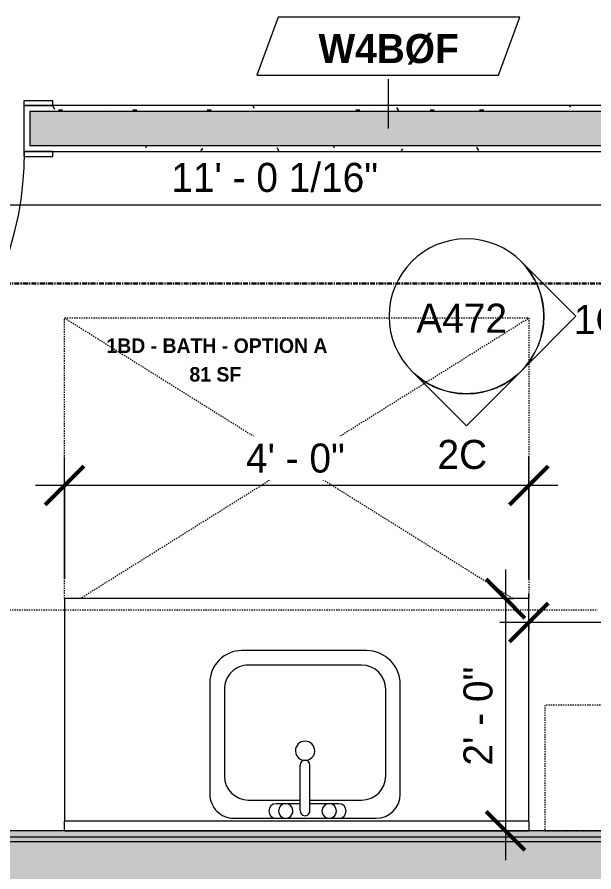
# Model space of a CAD drawing. Header units: inches. Extents: x -4058 to -1781, y 9814 to 12289.
# Drawn here: x -3619 to -3559.4, y 11126.4 to 11214.7 of the extents above; entities that cross this region are included whole.
import ezdxf

# ---------------------------------------------------------------- set-up
doc = ezdxf.new("R2010")
doc.units = ezdxf.units.IN
doc.header["$MEASUREMENT"] = 0
for name, pattern in [('Aligning Line 1_8_', [0.25, 0.125, -0.125]), ('Dash', [0.25, 0.125, -0.125]), ('Grid Line 1_2__2_', [0.875, 0.5, -0.125, 0.125, -0.125])]:
    doc.linetypes.add(name, pattern=pattern)
for name, color, linetype, lineweight in [('0-1', 7, 'Continuous', 5), ('A-ANNO-DIMS', 211, 'Continuous', 9), ('A-ANNO-DIMS-32', 211, 'Continuous', 9), ('A-AREA-IDEN', 2, 'Continuous', 9), ('A-DOOR-2', 31, 'Continuous', 9), ('A-DOOR-FRAM', 31, 'Continuous', 9), ('A-GENM', 5, 'Continuous', 9), ('A-GENM-2', 147, 'Dash', 9), ('A-WALL-1', 7, 'Continuous', 9), ('A-WALL-2', 113, 'Continuous', 9), ('A-WALL-IDEN', 211, 'Continuous', 9), ('A-WALL-PATT-1', 9, 'Continuous', 9), ('G-ANNO-SYMB-1', 147, 'Aligning Line 1_8_', 9), ('G-ANNO-SYMB-3', 111, 'Continuous', 9), ('I-WALL-1', 1, 'Continuous', 5), ('I-WALL-2', 7, 'Continuous', 9), ('P-SANR-FIXT', 6, 'Continuous', 9), ('Q-CASE', 31, 'Continuous', 9), ('Q-CASE-1', 31, 'Dash', 9), ('S-GRID-2', 1, 'Grid Line 1_2__2_', 30)]:
    doc.layers.add(name, color=color, linetype=linetype, lineweight=lineweight)
doc.styles.add('Century Gothic', font='ufonts.com_century-gothic.ttf', dxfattribs={"height": 3})
doc.styles.add('Century Gothic_B', font='GOTHICB.TTF', dxfattribs={"height": 1.5})
doc.styles.add('Century Gothic_B_1', font='GOTHICB.TTF', dxfattribs={"height": 3})
doc.dimstyles.new('THE_DIMENSION_STRING', dxfattribs={"dimscale": 12, "dimtxt": 3.132505, "dimasz": 0.333333, "dimexe": 0.25, "dimexo": 0.166667, "dimgap": 0.041667, "dimtad": 1, "dimdec": 4, "dimrnd": 0.0625, "dimzin": 3, "dimdsep": 46, "dimlunit": 4, "dimtxsty": 'Century Gothic', "dimblk1": 'OBLIQUE', "dimblk2": 'OBLIQUE', "dimsah": 1, "dimcen": 0.09, "dimdle": 0.25, "dimazin": 0, "dimtfac": 1, "dimtdec": 4, "dimtix": 1, "dimtmove": 0, "dimatfit": 3, "dimfxl": 1, "dimtvp": 1, "dimtfill": 1, "dimfrac": 2, "dimtolj": 1, "dimtzin": 0, "dimarcsym": 2})
doc.dimstyles.new('THE_DIMENSION_STRING_2', dxfattribs={"dimscale": 12, "dimtxt": 3.132505, "dimasz": 0.333333, "dimexe": 0.25, "dimexo": 0.166667, "dimgap": 0.041667, "dimtad": 1, "dimdec": 4, "dimrnd": 0.0625, "dimzin": 3, "dimdsep": 46, "dimlunit": 4, "dimtxsty": 'Century Gothic', "dimblk1": 'OBLIQUE', "dimblk2": 'OBLIQUE', "dimsah": 1, "dimcen": 0.09, "dimdle": 0.25, "dimazin": 0, "dimtfac": 1, "dimtdec": 4, "dimtix": 1, "dimtmove": 0, "dimatfit": 3, "dimfxl": 1, "dimtvp": 1, "dimtfill": 1, "dimfrac": 2, "dimtolj": 1, "dimtzin": 0, "dimarcsym": 2})
doc.dimstyles.new('THE_DIMENSION_STRING_4', dxfattribs={"dimscale": 12, "dimtxt": 3.132505, "dimasz": 0.333333, "dimexe": 0.25, "dimexo": 0.166667, "dimgap": 0.041667, "dimtad": 1, "dimdec": 4, "dimrnd": 0.0625, "dimzin": 3, "dimdsep": 46, "dimlunit": 4, "dimtxsty": 'Century Gothic', "dimblk1": 'OBLIQUE', "dimblk2": 'OBLIQUE', "dimsah": 1, "dimcen": 0.09, "dimdle": 0.25, "dimazin": 0, "dimtfac": 1, "dimtdec": 4, "dimtix": 1, "dimtmove": 0, "dimatfit": 3, "dimfxl": 1, "dimtvp": 1, "dimtfill": 1, "dimfrac": 2, "dimtolj": 1, "dimtzin": 0, "dimarcsym": 2})
pattern_1 = [(0, (0, 0), (10.24, 2.56), [0.422, -7.258, 0.422, -7.258, -40.96]), (0, (0, 0), (10.24, 2.56), [-15.36, 0.422, -14.938, 0.422, -7.258, -17.92]), (0, (0, 0), (10.24, 2.56), [-38.4, 0.422, -4.698, 0.422, -12.378]), (120, (3.84, 1.28), (-7.33702503, 7.58810013), [0.422, -7.258, 0.422, -7.258, -40.96]), (120, (3.84, 1.28), (-7.33702503, 7.58810013), [-15.36, 0.422, -14.938, 0.422, -7.258, -17.92]), (120, (3.84, 1.28), (-7.33702503, 7.58810013), [-38.4, 0.422, -4.698, 0.422, -12.378]), (240, (5.12, 6.4), (-2.90297497, -10.14810013), [0.422, -7.258, 0.422, -7.258, -40.96]), (240, (5.12, 6.4), (-2.90297497, -10.14810013), [-15.36, 0.422, -14.938, 0.422, -7.258, -17.92]), (240, (5.12, 6.4), (-2.90297497, -10.14810013), [-38.4, 0.422, -4.698, 0.422, -12.378])]
pattern_2 = [(161.57, (0.16, 0.16), (-1.279773737, -0.000426766), [0, -9.107, 1.011, 0]), (18.43, (-0.16, 0.16), (-1.279773737, 0.000426766), [0, -9.107, 1.011, 0]), (108.43, (0.16, 0.16), (0.639452382, -3.199964008), [3.035, -7.083]), (71.57, (-0.16, 0.16), (0.639452382, 3.199964008), [3.035, -7.083])]

# ---------------------------------------------------------------- blocks, each defined once
blk = doc.blocks.new('CTR - 1st Phase - Common Walls_rvt-1-UNIT PLANS - 2ND FLOOR')
at = {"layer": 'A-WALL-PATT-1'}
h = blk.add_hatch(dxfattribs=at)
h.set_pattern_fill('FP_1', color=256, style=0, pattern_type=2)
h.set_pattern_definition(pattern_1)
h.paths.add_polyline_path([(-3487.412, 11130.002), (-3487.299, 11130.002), (-3487.299, 11130.627), (-3852.474, 11130.627), (-3852.474, 11130.002), (-3494.837, 11130.002)], flags=0)
h = blk.add_hatch(dxfattribs=at)
h.set_pattern_fill('FP_5', color=256, style=0, pattern_type=2)
h.set_pattern_definition(pattern_2)
h.paths.add_polyline_path([(-3487.299, 11124.002), (-3486.674, 11124.002), (-3486.674, 11129.502), (-3852.474, 11129.502), (-3852.474, 11124.002), (-3494.837, 11124.002)], flags=0)
at = {"layer": 'I-WALL-1'}
blk.add_hatch(color=256, dxfattribs=at).paths.add_polyline_path([(-3486.674, 11129.502), (-3486.674, 11130.002), (-3852.474, 11130.002), (-3852.474, 11129.502), (-3487.299, 11129.502)], flags=0)
at = {"layer": 'A-WALL-1'}
for p, q in [((-3487.299, 11130.002), (-3852.474, 11130.002)), ((-3487.299, 11129.502), (-3852.474, 11129.502))]:
    blk.add_line(p, q, dxfattribs=at)
at = {"layer": 'G-ANNO-SYMB-1'}
blk.add_line((-1871.645, 11153.426), (-4009.534, 11153.426), dxfattribs=at)
at = {"layer": 'I-WALL-2'}
blk.add_line((-3525.787, 11130.627), (-3852.474, 11130.627), dxfattribs=at)
blk = doc.blocks.new('CTR - 1st Phase - Structure_rvt-1-UNIT PLANS - 2ND FLOOR')
at = {"layer": 'S-GRID-2'}
blk.add_line((-1781.273, 11187.189), (-4041.78, 11187.189), dxfattribs=at)
blk = doc.blocks.new('SWING - SINGLE - FLUSH - SWING - FLUSH - 2-10 x 6-8 - PRIVACY-3983842-UNIT PLANS - 2ND FLOOR')
at = {"layer": 'A-DOOR-2'}
for p, q in [((15, 2.375), (15, 36.383)), ((17, 36.383), (15, 36.383)), ((17, 2.375), (17, 36.383)), ((17, 2.375), (15, 2.375))]:
    blk.add_line(p, q, dxfattribs=at)
blk.add_arc((17, 2.375), 34.067, 93.36569, 180, dxfattribs=at)
at = {"layer": 'A-DOOR-FRAM'}
for p, q in [((-17, 2.875), (-20, 2.875)), ((-20, 2.875), (-20, 2.375)), ((-17, 2.375), (-17, 2.875)), ((20, 2.875), (17, 2.875)), ((17, 2.875), (17, 2.375)), ((20, 2.375), (20, 2.875)), ((-20, 2.375), (-17, 2.375)), ((17, 2.375), (20, 2.375)), ((-17, -2.375), (-20, -2.375)), ((-20, -2.375), (-20, -2.875)), ((-17, -2.875), (-17, -2.375)), ((20, -2.375), (17, -2.375)), ((17, -2.375), (17, -2.875)), ((20, -2.875), (20, -2.375)), ((-20, -2.875), (-17, -2.875)), ((17, -2.875), (20, -2.875))]:
    blk.add_line(p, q, dxfattribs=at)
blk = doc.blocks.new('M_Sink Vanity-Square - 500 x 440mm-1352614-UNIT PLANS - 2ND FLOOR')
at = {"layer": 'P-SANR-FIXT'}
for p, q in [((7.96, 7.092), (-6.725, 7.092)), ((3.618, 7.092), (-2.882, 7.092)), ((0.118, 6.329), (0.118, 1.59)), ((1.118, 6.329), (1.118, 1.59)), ((-2.882, 5.592), (0.118, 5.592)), ((1.118, 5.592), (3.618, 5.592)), ((-9.225, 4.592), (-9.225, -6.73)), ((0.118, 5.217), (-5.225, 5.217)), ((6.46, 5.217), (1.118, 5.217)), ((10.46, -6.91), (10.46, 4.592)), ((-7.725, 2.717), (-7.725, -6.23)), ((8.96, -6.23), (8.96, 2.717)), ((-5.225, -8.73), (6.46, -8.73)), ((-5.725, -10.23), (7.139, -10.23))]:
    blk.add_line(p, q, dxfattribs=at)
for centre, radius, start, end in [((-6.725, 4.592), 2.5, 90, 180), ((-2.882, 6.342), 0.75, 90, 270), ((-1.882, 6.342), 0.75, 360, 180), ((2.618, 6.342), 0.75, 360, 180), ((3.618, 6.342), 0.75, 270, 90), ((7.96, 4.592), 2.5, 360, 90), ((-1.882, 6.342), 0.75, 180, 0), ((0.618, 6.329), 0.5, 360, 180), ((2.618, 6.342), 0.75, 180, 360), ((-5.225, 2.717), 2.5, 90, 180), ((6.46, 2.717), 2.5, 0, 90), ((0.618, 0.125), 1, 360, 180), ((0.618, 1.59), 0.5, 180, 0), ((0.618, 0.125), 1, 180, 0), ((-5.725, -6.73), 3.5, 180, 270), ((-5.225, -6.23), 2.5, 180, 270), ((6.46, -6.23), 2.5, 270, 0), ((7.139, -6.91), 3.321, 270, 0)]:
    blk.add_arc(centre, radius, start, end, dxfattribs=at)
blk = doc.blocks.new('Bath Vanity - Bath Vanity 48_-2551079-UNIT PLANS - 2ND FLOOR')
at = {"layer": 'Q-CASE'}
for p, q in [((-23.262, -1.005), (-23.262, -24)), ((24.738, -24), (24.738, -1.005)), ((-23.262, -24), (24.738, -24))]:
    blk.add_line(p, q, dxfattribs=at)
blk = doc.blocks.new('ADA Clearances - 30_x48_-V21-UNIT PLANS - 2ND FLOOR')
at = {"layer": 'A-GENM-2'}
for p, q in [((15, 24), (-14.005, -22.407)), ((-14.005, 24), (15, 24)), ((15, 24), (15, -24)), ((-14.005, 22.407), (15, -24)), ((15, -24), (-14.005, -24))]:
    blk.add_line(p, q, dxfattribs=at)
blk = doc.blocks.new('BATHROOM MIRROR - BATHROOM MIRROR 48_-3124766-UNIT PLANS - 2ND FLOOR')
at = {"layer": 'Q-CASE'}
for p, q in [((24.738, 24), (-23.262, 24)), ((-23.262, 23), (-23.262, 24)), ((24.738, 24), (24.738, 23)), ((-23.262, 23), (24.738, 23))]:
    blk.add_line(p, q, dxfattribs=at)
blk = doc.blocks.new('300 Series Wall Hung Cabinet_326 - 30_-2909952-UNIT PLANS - 2ND FLOOR')
at = {"layer": 'Q-CASE'}
for p, q in [((-2.5, -13.188), (-2.012, -13.188)), ((-2.5, -13.188), (-2.5, -14.687)), ((-2.012, -14.687), (-2.012, -13.188)), ((2, -13.188), (2.488, -13.188)), ((2, -13.188), (2, -14.687)), ((2.488, -14.687), (2.488, -13.188)), ((-2.5, -14.687), (-2.012, -14.687)), ((2, -14.687), (2.488, -14.687))]:
    blk.add_line(p, q, dxfattribs=at)
at = {"layer": 'Q-CASE-1'}
for p, q in [((15, -0.188), (-15, -0.188)), ((-15, -0.188), (-15, -13.188)), ((15, -13.188), (15, -0.188)), ((-15, -13.188), (15, -13.188))]:
    blk.add_line(p, q, dxfattribs=at)
blk = doc.blocks.new('Elevation - Filled Arrow-152140-UNIT PLANS - 2ND FLOOR')
at = {"layer": 'G-ANNO-SYMB-3'}
for start, end in [(360, 180), (180, 360)]:
    blk.add_arc((0, 0), 0.25, start, end, dxfattribs=at)
blk = doc.blocks.new('Elevation - Filled Arrow-151867-UNIT PLANS - 2ND FLOOR')
at = {"layer": 'G-ANNO-SYMB-3'}
for p, q in [((0, 0.3536), (-0.1768, 0.1768)), ((0.1768, 0.1768), (0, 0.3536))]:
    blk.add_line(p, q, dxfattribs=at)
blk.add_arc((0, 0), 0.25, 45, 135, dxfattribs=at)
blk = doc.blocks.new('DIMBLOCK41-UNIT PLANS - 2ND FLOOR')
at = {"layer": 'A-ANNO-DIMS-32'}
for p, q in [((-3614.099, 11156.627), (-3614.099, 11169.305)), ((-3566.099, 11156.627), (-3566.099, 11169.305)), ((-3563.099, 11166.305), (-3617.099, 11166.305)), ((-3614.099, 11166.305), (-3614.099, 11156.627)), ((-3566.099, 11166.305), (-3566.099, 11156.627))]:
    blk.add_line(p, q, dxfattribs=at)
at = {"layer": 'A-ANNO-DIMS-32', "lineweight": 50}
for p, q in [((-3614.099, 11166.305), (-3612.099, 11168.305)), ((-3566.099, 11166.305), (-3564.099, 11168.305)), ((-3614.099, 11166.305), (-3616.099, 11164.305)), ((-3566.099, 11166.305), (-3568.099, 11164.305))]:
    blk.add_line(p, q, dxfattribs=at)
at = {"layer": 'A-ANNO-DIMS-32', "color": 0, "insert": (-3595.345, 11170.651), "char_height": 3, "width": 12.58969, "attachment_point": 1, "line_spacing_factor": 0.984502, "style": 'Century Gothic', "bg_fill": 3, "box_fill_scale": 1.25, "bg_fill_color": 256, "bg_fill_true_color": 13158600, "bg_fill_transparency": 0}
blk.add_mtext('4\' - 0"', dxfattribs=at)
blk = doc.blocks.new('_Oblique')
at = {"color": 0, "linetype": 'ByBlock', "lineweight": -2}
blk.add_line((-0.5, -0.5), (0.5, 0.5), dxfattribs=at)
blk = doc.blocks.new('DIMBLOCK42-UNIT PLANS - 2ND FLOOR')
at = {"layer": 'A-ANNO-DIMS-32'}
for p, q in [((-3568.526, 11157.627), (-3568.526, 11127.627)), ((-3567.697, 11154.627), (-3571.526, 11154.627)), ((-3568.526, 11154.627), (-3567.697, 11154.627)), ((-3567.697, 11130.627), (-3571.526, 11130.627)), ((-3568.526, 11130.627), (-3567.697, 11130.627))]:
    blk.add_line(p, q, dxfattribs=at)
at = {"layer": 'A-ANNO-DIMS-32', "lineweight": 50}
for p, q in [((-3568.526, 11154.627), (-3570.526, 11156.627)), ((-3568.526, 11154.627), (-3566.526, 11152.627)), ((-3568.526, 11130.627), (-3570.526, 11132.627)), ((-3568.526, 11130.627), (-3566.526, 11128.627))]:
    blk.add_line(p, q, dxfattribs=at)
at = {"layer": 'A-ANNO-DIMS-32', "color": 0, "insert": (-3572.871, 11137.381), "char_height": 3, "width": 12.58969, "attachment_point": 1, "rotation": 90, "line_spacing_factor": 0.984502, "style": 'Century Gothic', "bg_fill": 3, "box_fill_scale": 1.25, "bg_fill_color": 256, "bg_fill_true_color": 13158600, "bg_fill_transparency": 0}
blk.add_mtext('2\' - 0"', dxfattribs=at)
blk = doc.blocks.new('DIMBLOCK329-UNIT PLANS - 2ND FLOOR')
at = {"layer": 'A-ANNO-DIMS-32'}
for p, q in [((-3566.099, 11151.332), (-3566.099, 11155.16)), ((-3529.912, 11151.332), (-3529.912, 11155.16)), ((-3526.912, 11152.16), (-3569.099, 11152.16)), ((-3566.099, 11152.16), (-3566.099, 11151.332)), ((-3529.912, 11152.16), (-3529.912, 11151.332))]:
    blk.add_line(p, q, dxfattribs=at)
at = {"layer": 'A-ANNO-DIMS-32', "lineweight": 50}
for p, q in [((-3566.099, 11152.16), (-3564.099, 11154.16)), ((-3529.912, 11152.16), (-3527.912, 11154.16)), ((-3566.099, 11152.16), (-3568.099, 11150.16)), ((-3529.912, 11152.16), (-3531.912, 11150.16))]:
    blk.add_line(p, q, dxfattribs=at)
at = {"layer": 'A-ANNO-DIMS-32', "color": 0, "char_height": 3, "attachment_point": 1, "line_spacing_factor": 0.984502, "style": 'Century Gothic', "bg_fill": 3, "box_fill_scale": 1.25, "bg_fill_color": 256, "bg_fill_true_color": 13158600, "bg_fill_transparency": 0}
for s, insert, width in [('3\' - 0 3/16"', (-3558.248, 11156.505), 24.5827), ('33" MIN', (-3555.514, 11150.583), 18.01936)]:
    blk.add_mtext(s, dxfattribs=dict(at, insert=insert, width=width))
blk = doc.blocks.new('DIMBLOCK938-UNIT PLANS - 2ND FLOOR')
at = {"layer": 'A-ANNO-DIMS-32'}
for p, q in [((-3525.63, 11201.189), (-3525.63, 11192.302)), ((-3525.63, 11195.302), (-3525.63, 11201.189)), ((-3657.674, 11196.13), (-3657.674, 11192.302)), ((-3657.674, 11195.302), (-3657.674, 11196.13)), ((-3657.674, 11195.302), (-3525.63, 11195.302))]:
    blk.add_line(p, q, dxfattribs=at)
at = {"layer": 'A-ANNO-DIMS-32', "lineweight": 50}
for p, q in [((-3657.674, 11195.302), (-3655.674, 11197.302)), ((-3525.63, 11195.302), (-3523.63, 11197.302)), ((-3657.674, 11195.302), (-3659.674, 11193.302)), ((-3525.63, 11195.302), (-3527.63, 11193.302))]:
    blk.add_line(p, q, dxfattribs=at)
at = {"layer": 'A-ANNO-DIMS-32', "color": 0, "insert": (-3603.063, 11199.647), "char_height": 3, "width": 27.38704, "attachment_point": 1, "line_spacing_factor": 0.984502, "style": 'Century Gothic', "bg_fill": 3, "box_fill_scale": 1.25, "bg_fill_color": 256, "bg_fill_true_color": 13158600, "bg_fill_transparency": 0}
blk.add_mtext('11\' - 0 1/16"', dxfattribs=at)
blk = doc.blocks.new('Wall Tag - Arch Wall-3956453-UNIT PLANS - 2ND FLOOR')
at = {"layer": 'A-WALL-IDEN'}
for p, q in [((-0.3561, 0.0937), (-0.4244, -0.0937)), ((0.4244, 0.0937), (-0.3561, 0.0937)), ((0.3561, -0.0937), (0.4244, 0.0937)), ((-0.4244, -0.0937), (0.3561, -0.0937))]:
    blk.add_line(p, q, dxfattribs=at)

msp = doc.modelspace()

# ---------------------------------------------------------------- hatches: boundary and pattern name
at = {"layer": 'A-WALL-PATT-1'}
h = msp.add_hatch(dxfattribs=at)
h.set_pattern_fill('FP_1', color=256, style=0, pattern_type=2)
h.set_pattern_definition(pattern_1)
h.paths.add_polyline_path([(-3617.67374, 11203.1894), (-3617.67374, 11204.9394), (-3527.38002, 11204.9394), (-3527.38002, 11205.5644), (-3618.29874, 11205.5644), (-3618.29874, 11203.1894)], flags=0)
h.paths.add_polyline_path([(-3652.92374, 11203.1894), (-3652.29874, 11203.1894), (-3652.29874, 11205.5644), (-3655.29874, 11205.5644), (-3655.29874, 11204.9394), (-3652.92374, 11204.9394)], flags=0)
h.paths.add_polyline_path([(-3486.67374, 11204.9394), (-3486.67374, 11205.5644), (-3523.88002, 11205.5644), (-3523.88002, 11204.9394)], flags=0)
h = msp.add_hatch(dxfattribs=at)
h.set_pattern_fill('FP_5', color=256, style=0, pattern_type=2)
h.set_pattern_definition(pattern_2)
h.paths.add_polyline_path([(-3655.92374, 11201.4394), (-3652.92374, 11201.4394), (-3652.92374, 11204.9394), (-3655.92374, 11204.9394)], flags=0)
h.paths.add_polyline_path([(-3486.67374, 11201.4394), (-3486.67374, 11204.9394), (-3617.67374, 11204.9394), (-3617.67374, 11201.4394), (-3529.14979, 11201.4394)], flags=0)
h = msp.add_hatch(dxfattribs=at)
h.set_pattern_fill('FP_1', color=256, style=0, pattern_type=2)
h.set_pattern_definition(pattern_1)
h.paths.add_polyline_path([(-3655.29874, 11200.8144), (-3652.29874, 11200.8144), (-3652.29874, 11203.1894), (-3652.92374, 11203.1894), (-3652.92374, 11201.4394), (-3655.29874, 11201.4394)], flags=0)
h.paths.add_polyline_path([(-3486.67374, 11200.8144), (-3486.67374, 11201.4394), (-3617.67374, 11201.4394), (-3617.67374, 11203.1894), (-3618.29874, 11203.1894), (-3618.29874, 11200.8144), (-3529.14979, 11200.8144)], flags=0)

# ---------------------------------------------------------------- linework, layer by layer
at = {"layer": 'A-WALL-2'}
for p, q in [((-3528.00502, 11205.5644), (-3618.29874, 11205.5644)), ((-3618.29874, 11205.5644), (-3618.29874, 11200.8144)), ((-3617.67374, 11204.9394), (-3617.67374, 11201.4394)), ((-3527.38002, 11204.9394), (-3617.67374, 11204.9394)), ((-3617.67374, 11201.4394), (-3486.67374, 11201.4394)), ((-3618.29874, 11200.8144), (-3486.67374, 11200.8144))]:
    msp.add_line(p, q, dxfattribs=at)

# ---------------------------------------------------------------- block references
at = {"layer": '0-1'}
for name in ['CTR - 1st Phase - Structure_rvt-1-UNIT PLANS - 2ND FLOOR', 'CTR - 1st Phase - Common Walls_rvt-1-UNIT PLANS - 2ND FLOOR']:
    msp.add_blockref(name, (0, 0), dxfattribs=at)
at = {"layer": 'A-DOOR-2', "rotation": 180}
msp.add_blockref('SWING - SINGLE - FLUSH - SWING - FLUSH - 2-10 x 6-8 - PRIVACY-3983842-UNIT PLANS - 2ND FLOOR', (-3635.29874, 11203.1894), dxfattribs=at)
at = {"layer": 'A-GENM', "rotation": 90.00000000017208}
msp.add_blockref('ADA Clearances - 30_x48_-V21-UNIT PLANS - 2ND FLOOR', (-3590.09944, 11168.63149), dxfattribs=at)
at = {"layer": 'A-WALL-IDEN', "xscale": 31.99999999999999, "yscale": 31.99999999999999, "zscale": 31.99999999999999}
msp.add_blockref('Wall Tag - Arch Wall-3956453-UNIT PLANS - 2ND FLOOR', (-3580.62782, 11211.70712), dxfattribs=at)
at = {"layer": 'G-ANNO-SYMB-3', "xscale": 31.99999999999999, "yscale": 31.99999999999999, "zscale": 31.99999999999999}
msp.add_blockref('Elevation - Filled Arrow-152140-UNIT PLANS - 2ND FLOOR', (-3572.55818, 11183.79495), dxfattribs=at)
at = {"layer": 'G-ANNO-SYMB-3', "extrusion": (0, 0, -1), "xscale": 31.99999999999999, "yscale": 31.99999999999999, "zscale": 31.99999999999999}
for rotation in [90.0000000000046, 180]:
    msp.add_blockref('Elevation - Filled Arrow-151867-UNIT PLANS - 2ND FLOOR', (3572.55818, 11183.79495), dxfattribs=dict(at, rotation=rotation))
at = {"layer": 'P-SANR-FIXT', "rotation": 180}
msp.add_blockref('M_Sink Vanity-Square - 500 x 440mm-1352614-UNIT PLANS - 2ND FLOOR', (-3588.61995, 11139.03064), dxfattribs=at)
at = {"layer": 'Q-CASE', "rotation": 180}
for name, p in [('Bath Vanity - Bath Vanity 48_-2551079-UNIT PLANS - 2ND FLOOR', (-3589.36173, 11130.6269)), ('300 Series Wall Hung Cabinet_326 - 30_-2909952-UNIT PLANS - 2ND FLOOR', (-3549.45514, 11130.44399)), ('BATHROOM MIRROR - BATHROOM MIRROR 48_-3124766-UNIT PLANS - 2ND FLOOR', (-3589.36173, 11154.63149))]:
    msp.add_blockref(name, p, dxfattribs=at)

# ---------------------------------------------------------------- texts
at = {"layer": 'A-AREA-IDEN', "char_height": 1.5, "attachment_point": 1, "style": 'Century Gothic_B'}
for s, insert, width in [('1BD - BATH - OPTION A', (-3609.7653, 11181.50997), 26.563), ('81 SF', (-3601.18578, 11178.54827), 5.757)]:
    msp.add_mtext(s, dxfattribs=dict(at, insert=insert, width=width))
at = {"layer": 'A-WALL-IDEN', "insert": (-3587.84374, 11212.95465), "char_height": 3, "width": 17.372, "attachment_point": 1, "style": 'Century Gothic_B_1'}
msp.add_mtext('W4BØF', dxfattribs=at)
at = {"layer": 'G-ANNO-SYMB-3', "char_height": 3, "attachment_point": 1, "style": 'Century Gothic'}
for s, insert, width in [('A472', (-3577.73412, 11185.10137), 12.221), ('1C', (-3561.45871, 11184.96695), 6.969), ('2C', (-3575.55206, 11171.02828), 6.969)]:
    msp.add_mtext(s, dxfattribs=dict(at, insert=insert, width=width))

# ---------------------------------------------------------------- next in the draw order: dimensions: what is measured, and where the dimension line sits
at = {"layer": 'A-ANNO-DIMS'}
dim = msp.add_linear_dim(base=(-3525.63002, 11195.30195), p1=(-3657.67374, 11198.13038), p2=(-3525.63002, 11203.1894), dimstyle='THE_DIMENSION_STRING_4', override={"dimpost": '<>', "dimfxl": 132.140594}, dxfattribs=at)
dim.commit()
dim.dimension.update_dxf_attribs({"geometry": 'DIMBLOCK938-UNIT PLANS - 2ND FLOOR', "text_midpoint": (-3591.65188, 11197.54362)})
dim = msp.add_linear_dim(base=(-3614.09944, 11166.30546), p1=(-3566.09944, 11154.6269), p2=(-3614.09944, 11154.6269), angle=0, dimstyle='THE_DIMENSION_STRING', override={"dimpost": '<>', "dimfxl": 48}, dxfattribs=at)
dim.commit()
dim.dimension.update_dxf_attribs({"geometry": 'DIMBLOCK41-UNIT PLANS - 2ND FLOOR', "text_midpoint": (-3590.09944, 11168.38092)})

# ---------------------------------------------------------------- next in the draw order: linework, layer by layer
at = {"layer": 'A-WALL-IDEN'}
msp.add_line((-3580.62782, 11203.1894), (-3580.62782, 11208.2891), dxfattribs=at)

# ---------------------------------------------------------------- next in the draw order: dimensions: what is measured, and where the dimension line sits
at = {"layer": 'A-ANNO-DIMS'}
dim = msp.add_linear_dim(base=(-3568.52589, 11130.6269), p1=(-3565.69746, 11154.6269), p2=(-3565.69746, 11130.6269), angle=90, dimstyle='THE_DIMENSION_STRING', override={"dimpost": '<>', "dimfxl": 24}, dxfattribs=at)
dim.commit()
dim.dimension.update_dxf_attribs({"geometry": 'DIMBLOCK42-UNIT PLANS - 2ND FLOOR', "text_midpoint": (-3570.60135, 11142.6269)})

# ---------------------------------------------------------------- next in the draw order: dimensions: what is measured, and where the dimension line sits
dim = msp.add_linear_dim(base=(-3566.09944, 11152.16011), p1=(-3529.91194, 11149.33168), p2=(-3566.09944, 11149.33168), angle=0, text='<>\\X33" MIN', dimstyle='THE_DIMENSION_STRING_2', override={"dimpost": '<>', "dimfxl": 36.1875}, dxfattribs=at)
dim.commit()
dim.dimension.update_dxf_attribs({"geometry": 'DIMBLOCK329-UNIT PLANS - 2ND FLOOR', "text_midpoint": (-3548.00569, 11152.16011)})

doc.saveas('drawing.dxf')
